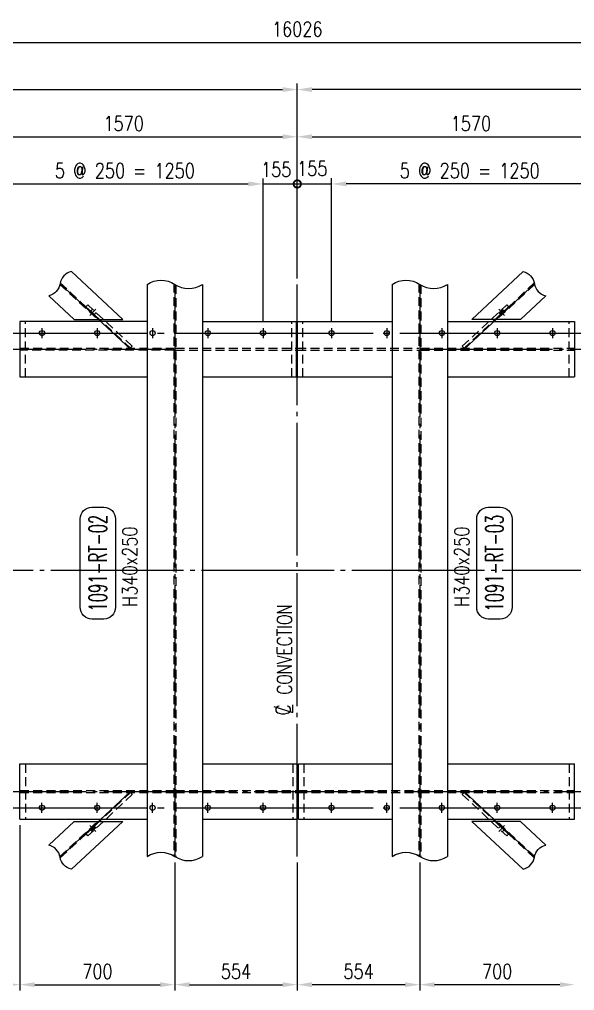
# Model space of a CAD drawing. Header units: millimetres. Extents: x 0 to 232280, y -26939 to 23794.
# Drawn here: x 211846 to 215612, y 6539 to 13125 of the extents above; entities that cross this region are included whole.
import ezdxf
from ezdxf.enums import TextEntityAlignment as Align

# ---------------------------------------------------------------- set-up
doc = ezdxf.new("R2010")
doc.units = ezdxf.units.MM
doc.header["$LTSCALE"] = 30
doc.linetypes.add('JNK-CENTER', pattern=[34, 30, -1.5, 1, -1.5])
doc.linetypes.add('JNK-HIDDEN', pattern=[3, 2, -1])
for name, color, linetype in [('CEN-R', 1, 'JNK-CENTER'), ('CON-G', 3, 'Continuous'), ('CON-W', 7, 'Continuous'), ('CON-Y', 2, 'Continuous'), ('Dim-W', 7, 'Continuous'), ('HID-Y', 2, 'JNK-HIDDEN'), ('STL-OBJT', 7, 'Continuous'), ('TXT-Y', 2, 'Continuous')]:
    doc.layers.add(name, color=color, linetype=linetype)
doc.styles.add('SIMPLEX', font='simplex.shx', dxfattribs={"width": 0.8})
doc.dimstyles.new('DIM40x1.5', dxfattribs={"dimscale": 40, "dimtxt": 2.5, "dimasz": 2.5, "dimexe": 1, "dimexo": 1, "dimgap": 1, "dimtad": 1, "dimdec": 0, "dimlfac": 0.666667, "dimdsep": 46, "dimtxsty": 'SIMPLEX', "dimcen": 2.5, "dimclrd": 7, "dimclre": 7, "dimclrt": 2, "dimadec": 0, "dimazin": 2, "dimtfac": 1, "dimtdec": 0, "dimtmove": 2, "dimatfit": 2, "dimfxl": 1, "dimtfill": 1, "dimtolj": 1, "dimtzin": 0, "dimarcsym": 1})

# ---------------------------------------------------------------- blocks, each defined once
blk = doc.blocks.new('A$C15C745DD')
at = {"layer": 'CEN-R'}
for p, q in [((419.5, 2169), (15812.5, 2169)), ((6961.6, 2192), (6961.6, 2146)), ((7211.6, 2192), (7211.6, 2146)), ((7461.6, 2192), (7461.6, 2146)), ((7711.6, 2192), (7711.6, 2146)), ((7961, 2192), (7961, 2146)), ((8271, 2192), (8271, 2146)), ((8520.4, 2192), (8520.4, 2146)), ((8770.4, 2192), (8770.4, 2146)), ((9020.4, 2192), (9020.4, 2146)), ((9270.4, 2192), (9270.4, 2146)), ((6961.6, 0), (6961.6, 46)), ((7211.6, 0), (7211.6, 46)), ((7461.6, 0), (7461.6, 46)), ((7711.6, 0), (7711.6, 46)), ((7961, 0), (7961, 46)), ((8271, 0), (8271, 46)), ((8520.4, 0), (8520.4, 46)), ((8770.4, 0), (8770.4, 46)), ((9020.4, 0), (9020.4, 46)), ((9270.4, 0), (9270.4, 46)), ((419.5, 23), (15812.5, 23))]:
    blk.add_line(p, q, dxfattribs=at)
at = {"layer": 'CON-G'}
for centre in [(6961.6, 2169), (7211.6, 2169), (7461.6, 2169), (7711.6, 2169), (7961, 2169), (8271, 2169), (8520.4, 2169), (8770.4, 2169), (9020.4, 2169), (9270.4, 2169), (6961.6, 23), (7211.6, 23), (7461.6, 23), (7711.6, 23), (7961, 23), (8271, 23), (8520.4, 23), (8770.4, 23), (9020.4, 23), (9270.4, 23)]:
    blk.add_circle(centre, 11.5, dxfattribs=at)
blk = doc.blocks.new('cl-mark')
at = {"layer": 'CON-Y'}
blk.add_lwpolyline([(0.51, 1.61), (-0.51, -1.62), (0.79, -1.62)], dxfattribs=at)
at = {"style": 'SIMPLEX', "width": 0.8}
blk.add_attdef('EQUIP-NAME', (2.54, -1.45), '', height=2.5, dxfattribs=at)
at = {"layer": 'CON-Y', "style": 'SIMPLEX', "width": 0.8}
blk.add_text('C', height=2.5, dxfattribs=at).set_placement((-0.05, 0.02), align=Align.MIDDLE)
blk = doc.blocks.new('*D2336')
at = {"layer": 'DEFPOINTS', "color": 0, "transparency": 16777216}
for p in [(211624.5, 12009.3), (213498.7, 12009.3), (213498.7, 11032.4)]:
    blk.add_point(p, dxfattribs=at)
at = {"layer": 'Dim-W', "color": 7, "lineweight": -2, "transparency": 16777216}
for p, q in [((211724.5, 12009.3), (213398.7, 12009.3)), ((213498.7, 11072.4), (213498.7, 12049.3))]:
    blk.add_line(p, q, dxfattribs=at)
at = {"layer": 'Dim-W', "color": 7, "transparency": 16777216}
for points in [[(211724.5, 12025.9), (211724.5, 11992.6), (211624.5, 12009.3)], [(213398.7, 12025.9), (213398.7, 11992.6), (213498.7, 12009.3)]]:
    blk.add_solid(points, dxfattribs=at)
at = {"layer": 'Dim-W', "color": 2, "transparency": 16777216, "insert": (212561.6, 12099.3), "char_height": 100, "attachment_point": 5, "style": 'SIMPLEX', "bg_fill": 3, "box_fill_scale": 1.1, "bg_fill_color": 256, "bg_fill_true_color": 13158600, "bg_fill_transparency": 0}
blk.add_mtext('\\A1;5 @ 250 = 1250', dxfattribs=at)
blk = doc.blocks.new('_DotSmall')
at = {"color": 0, "linetype": 'ByBlock', "const_width": 0.5}
blk.add_lwpolyline([(-0.0625, 0, 1), (0.0625, 0, 1)], format="xyb", close=True, dxfattribs=at)
blk = doc.blocks.new('*D2337')
at = {"layer": 'DEFPOINTS', "color": 0, "transparency": 16777216}
for p in [(213498.7, 12009.3), (213731.2, 12009.3), (213731.2, 11327.9)]:
    blk.add_point(p, dxfattribs=at)
at = {"layer": 'Dim-W', "color": 7, "lineweight": -2, "transparency": 16777216}
for p, q in [((213498.7, 12009.3), (213731.2, 12009.3)), ((213731.2, 11367.9), (213731.2, 12049.3))]:
    blk.add_line(p, q, dxfattribs=at)
at = {"layer": 'Dim-W', "color": 2, "transparency": 16777216, "insert": (213588.2, 12107.7), "char_height": 100, "attachment_point": 5, "style": 'SIMPLEX', "bg_fill": 3, "box_fill_scale": 1.1, "bg_fill_color": 256, "bg_fill_true_color": 13158600, "bg_fill_transparency": 0}
blk.add_mtext('\\A1;155', dxfattribs=at)
at = {"layer": 'Dim-W', "color": 7, "lineweight": -2, "transparency": 16777216, "xscale": 100, "yscale": 100, "zscale": 100}
blk.add_blockref('_DotSmall', (213731.2, 12009.3), dxfattribs=at)
blk = doc.blocks.new('_None')
blk = doc.blocks.new('*D2338')
at = {"layer": 'DEFPOINTS', "color": 0, "transparency": 16777216}
for p in [(213731.2, 12009.3), (213963.7, 12009.3), (213963.7, 11032.4)]:
    blk.add_point(p, dxfattribs=at)
at = {"layer": 'Dim-W', "color": 7, "lineweight": -2, "transparency": 16777216}
for p, q in [((213731.2, 12009.3), (213963.7, 12009.3)), ((213963.7, 11072.4), (213963.7, 12049.3))]:
    blk.add_line(p, q, dxfattribs=at)
at = {"layer": 'Dim-W', "color": 2, "transparency": 16777216, "insert": (213832.8, 12114.6), "char_height": 100, "attachment_point": 5, "style": 'SIMPLEX', "bg_fill": 3, "box_fill_scale": 1.1, "bg_fill_color": 256, "bg_fill_true_color": 13158600, "bg_fill_transparency": 0}
blk.add_mtext('\\A1;155', dxfattribs=at)
blk = doc.blocks.new('*D2351')
at = {"layer": 'DEFPOINTS', "color": 0, "transparency": 16777216}
for p in [(213963.7, 12009.3), (215837.8, 12009.3), (213963.7, 11032.4)]:
    blk.add_point(p, dxfattribs=at)
at = {"layer": 'Dim-W', "color": 7, "lineweight": -2, "transparency": 16777216}
for p, q in [((213963.7, 11072.4), (213963.7, 12049.3)), ((215737.8, 12009.3), (214063.7, 12009.3))]:
    blk.add_line(p, q, dxfattribs=at)
at = {"layer": 'Dim-W', "color": 7, "transparency": 16777216}
for points in [[(214063.7, 12025.9), (214063.7, 11992.6), (213963.7, 12009.3)], [(215737.8, 12025.9), (215737.8, 11992.6), (215837.8, 12009.3)]]:
    blk.add_solid(points, dxfattribs=at)
at = {"layer": 'Dim-W', "color": 2, "transparency": 16777216, "insert": (214900.8, 12099.3), "char_height": 100, "attachment_point": 5, "style": 'SIMPLEX', "bg_fill": 3, "box_fill_scale": 1.1, "bg_fill_color": 256, "bg_fill_true_color": 13158600, "bg_fill_transparency": 0}
blk.add_mtext('\\A1;5 @ 250 = 1250', dxfattribs=at)
blk = doc.blocks.new('*D2356')
at = {"layer": 'DEFPOINTS', "color": 0, "transparency": 16777216}
for p in [(213731.2, 12329.3), (216086.2, 12329.3), (216086.2, 11195.9)]:
    blk.add_point(p, dxfattribs=at)
at = {"layer": 'Dim-W', "color": 7, "lineweight": -2, "transparency": 16777216}
for p, q in [((213831.2, 12329.3), (215986.2, 12329.3)), ((216086.2, 11235.9), (216086.2, 12369.3))]:
    blk.add_line(p, q, dxfattribs=at)
at = {"layer": 'Dim-W', "color": 7, "transparency": 16777216}
for points in [[(213831.2, 12345.9), (213831.2, 12312.6), (213731.2, 12329.3)], [(215986.2, 12345.9), (215986.2, 12312.6), (216086.2, 12329.3)]]:
    blk.add_solid(points, dxfattribs=at)
at = {"layer": 'Dim-W', "color": 2, "transparency": 16777216, "insert": (214908.7, 12419.3), "char_height": 100, "attachment_point": 5, "style": 'SIMPLEX', "bg_fill": 3, "box_fill_scale": 1.1, "bg_fill_color": 256, "bg_fill_true_color": 13158600, "bg_fill_transparency": 0}
blk.add_mtext('\\A1;1570', dxfattribs=at)
blk = doc.blocks.new('*D2358')
at = {"layer": 'DEFPOINTS', "color": 0, "transparency": 16777216}
for p in [(211376.2, 12329.3), (213731.2, 12329.3), (213731.2, 11327.9)]:
    blk.add_point(p, dxfattribs=at)
at = {"layer": 'Dim-W', "color": 7, "lineweight": -2, "transparency": 16777216}
for p, q in [((211476.2, 12329.3), (213631.2, 12329.3)), ((213731.2, 11367.9), (213731.2, 12369.3))]:
    blk.add_line(p, q, dxfattribs=at)
at = {"layer": 'Dim-W', "color": 7, "transparency": 16777216}
for points in [[(211476.2, 12345.9), (211476.2, 12312.6), (211376.2, 12329.3)], [(213631.2, 12345.9), (213631.2, 12312.6), (213731.2, 12329.3)]]:
    blk.add_solid(points, dxfattribs=at)
at = {"layer": 'Dim-W', "color": 2, "transparency": 16777216, "insert": (212553.7, 12419.3), "char_height": 100, "attachment_point": 5, "style": 'SIMPLEX', "bg_fill": 3, "box_fill_scale": 1.1, "bg_fill_color": 256, "bg_fill_true_color": 13158600, "bg_fill_transparency": 0}
blk.add_mtext('\\A1;1570', dxfattribs=at)
blk = doc.blocks.new('*D2362')
at = {"layer": 'DEFPOINTS', "color": 0, "transparency": 16777216}
for p in [(213731.2, 12649.3), (201711.7, 11327.9), (213731.2, 11327.9)]:
    blk.add_point(p, dxfattribs=at)
at = {"layer": 'Dim-W', "color": 7, "lineweight": -2, "transparency": 16777216}
for p, q in [((201711.7, 11367.9), (201711.7, 12689.3)), ((201811.7, 12649.3), (213631.2, 12649.3)), ((213731.2, 11367.9), (213731.2, 12689.3))]:
    blk.add_line(p, q, dxfattribs=at)
at = {"layer": 'Dim-W', "color": 7, "transparency": 16777216}
for points in [[(201811.7, 12665.9), (201811.7, 12632.6), (201711.7, 12649.3)], [(213631.2, 12665.9), (213631.2, 12632.6), (213731.2, 12649.3)]]:
    blk.add_solid(points, dxfattribs=at)
at = {"layer": 'Dim-W', "color": 2, "transparency": 16777216, "insert": (207721.4, 12739.3), "char_height": 100, "attachment_point": 5, "style": 'SIMPLEX', "bg_fill": 3, "box_fill_scale": 1.1, "bg_fill_color": 256, "bg_fill_true_color": 13158600, "bg_fill_transparency": 0}
blk.add_mtext('\\A1;8013', dxfattribs=at)
blk = doc.blocks.new('*D2363')
at = {"layer": 'DEFPOINTS', "color": 0, "transparency": 16777216}
for p in [(213731.2, 12649.3), (213731.2, 11327.9), (225750.7, 11327.9)]:
    blk.add_point(p, dxfattribs=at)
at = {"layer": 'Dim-W', "color": 7, "lineweight": -2, "transparency": 16777216}
for p, q in [((213731.2, 11367.9), (213731.2, 12689.3)), ((225650.7, 12649.3), (213831.2, 12649.3)), ((225750.7, 11367.9), (225750.7, 12689.3))]:
    blk.add_line(p, q, dxfattribs=at)
at = {"layer": 'Dim-W', "color": 7, "transparency": 16777216}
for points in [[(213831.2, 12665.9), (213831.2, 12632.6), (213731.2, 12649.3)], [(225650.7, 12665.9), (225650.7, 12632.6), (225750.7, 12649.3)]]:
    blk.add_solid(points, dxfattribs=at)
at = {"layer": 'Dim-W', "color": 2, "transparency": 16777216, "insert": (219740.9, 12739.3), "char_height": 100, "attachment_point": 5, "style": 'SIMPLEX', "bg_fill": 3, "box_fill_scale": 1.1, "bg_fill_color": 256, "bg_fill_true_color": 13158600, "bg_fill_transparency": 0}
blk.add_mtext('\\A1;8013', dxfattribs=at)
blk = doc.blocks.new('*D2364')
at = {"layer": 'DEFPOINTS', "color": 0, "transparency": 16777216}
for p in [(225750.7, 12969.3), (201711.7, 11327.9), (225750.7, 11327.9)]:
    blk.add_point(p, dxfattribs=at)
at = {"layer": 'Dim-W', "color": 7, "lineweight": -2, "transparency": 16777216}
for p, q in [((201711.7, 11367.9), (201711.7, 13009.3)), ((225750.7, 11367.9), (225750.7, 13009.3)), ((201811.7, 12969.3), (225650.7, 12969.3))]:
    blk.add_line(p, q, dxfattribs=at)
at = {"layer": 'Dim-W', "color": 7, "transparency": 16777216}
for points in [[(201811.7, 12985.9), (201811.7, 12952.6), (201711.7, 12969.3)], [(225650.7, 12985.9), (225650.7, 12952.6), (225750.7, 12969.3)]]:
    blk.add_solid(points, dxfattribs=at)
at = {"layer": 'Dim-W', "color": 2, "transparency": 16777216, "insert": (213731.2, 13059.3), "char_height": 100, "attachment_point": 5, "style": 'SIMPLEX', "bg_fill": 3, "box_fill_scale": 1.1, "bg_fill_color": 256, "bg_fill_true_color": 13158600, "bg_fill_transparency": 0}
blk.add_mtext('\\A1;16026', dxfattribs=at)
blk = doc.blocks.new('*D2367')
at = {"layer": 'DEFPOINTS', "color": 0, "transparency": 16777216}
for p in [(212900.2, 7448.9), (211850.2, 6579.5), (212900.2, 6579.5)]:
    blk.add_point(p, dxfattribs=at)
at = {"layer": 'Dim-W', "color": 7, "lineweight": -2, "transparency": 16777216}
for p, q in [((212900.2, 7408.9), (212900.2, 6539.5)), ((211950.2, 6579.5), (212800.2, 6579.5))]:
    blk.add_line(p, q, dxfattribs=at)
at = {"layer": 'Dim-W', "color": 7, "transparency": 16777216}
for points in [[(211950.2, 6596.1), (211950.2, 6562.8), (211850.2, 6579.5)], [(212800.2, 6596.1), (212800.2, 6562.8), (212900.2, 6579.5)]]:
    blk.add_solid(points, dxfattribs=at)
at = {"layer": 'Dim-W', "color": 2, "transparency": 16777216, "insert": (212375.2, 6669.5), "char_height": 100, "attachment_point": 5, "style": 'SIMPLEX', "bg_fill": 3, "box_fill_scale": 1.1, "bg_fill_color": 256, "bg_fill_true_color": 13158600, "bg_fill_transparency": 0}
blk.add_mtext('\\A1;700', dxfattribs=at)
blk = doc.blocks.new('*D2368')
at = {"layer": 'DEFPOINTS', "color": 0, "transparency": 16777216}
for p in [(213731.2, 7448.9), (212900.2, 6579.5), (213731.2, 6579.5)]:
    blk.add_point(p, dxfattribs=at)
at = {"layer": 'Dim-W', "color": 7, "lineweight": -2, "transparency": 16777216}
for p, q in [((213731.2, 7408.9), (213731.2, 6539.5)), ((213000.2, 6579.5), (213631.2, 6579.5))]:
    blk.add_line(p, q, dxfattribs=at)
at = {"layer": 'Dim-W', "color": 7, "transparency": 16777216}
for points in [[(213000.2, 6596.1), (213000.2, 6562.8), (212900.2, 6579.5)], [(213631.2, 6596.1), (213631.2, 6562.8), (213731.2, 6579.5)]]:
    blk.add_solid(points, dxfattribs=at)
at = {"layer": 'Dim-W', "color": 2, "transparency": 16777216, "insert": (213315.7, 6669.5), "char_height": 100, "attachment_point": 5, "style": 'SIMPLEX', "bg_fill": 3, "box_fill_scale": 1.1, "bg_fill_color": 256, "bg_fill_true_color": 13158600, "bg_fill_transparency": 0}
blk.add_mtext('\\A1;554', dxfattribs=at)
blk = doc.blocks.new('*D2370')
at = {"layer": 'DEFPOINTS', "color": 0, "transparency": 16777216}
for p in [(211850.2, 7700.9), (208706.2, 6579.5), (211850.2, 6579.5)]:
    blk.add_point(p, dxfattribs=at)
at = {"layer": 'Dim-W', "color": 7, "lineweight": -2, "transparency": 16777216}
for p, q in [((211850.2, 7660.9), (211850.2, 6539.5)), ((208806.2, 6579.5), (211750.2, 6579.5))]:
    blk.add_line(p, q, dxfattribs=at)
at = {"layer": 'Dim-W', "color": 7, "transparency": 16777216}
for points in [[(208806.2, 6596.1), (208806.2, 6562.8), (208706.2, 6579.5)], [(211750.2, 6596.1), (211750.2, 6562.8), (211850.2, 6579.5)]]:
    blk.add_solid(points, dxfattribs=at)
at = {"layer": 'Dim-W', "color": 2, "transparency": 16777216, "insert": (210278.2, 6669.5), "char_height": 100, "attachment_point": 5, "style": 'SIMPLEX', "bg_fill": 3, "box_fill_scale": 1.1, "bg_fill_color": 256, "bg_fill_true_color": 13158600, "bg_fill_transparency": 0}
blk.add_mtext('\\A1;2096', dxfattribs=at)
blk = doc.blocks.new('*D2373')
at = {"layer": 'DEFPOINTS', "color": 0, "transparency": 16777216}
for p in [(214562.2, 7448.9), (214562.2, 6579.5), (215612.2, 6579.5)]:
    blk.add_point(p, dxfattribs=at)
at = {"layer": 'Dim-W', "color": 7, "lineweight": -2, "transparency": 16777216}
for p, q in [((214562.2, 7408.9), (214562.2, 6539.5)), ((215512.2, 6579.5), (214662.2, 6579.5))]:
    blk.add_line(p, q, dxfattribs=at)
at = {"layer": 'Dim-W', "color": 7, "transparency": 16777216}
for points in [[(214662.2, 6596.1), (214662.2, 6562.8), (214562.2, 6579.5)], [(215512.2, 6596.1), (215512.2, 6562.8), (215612.2, 6579.5)]]:
    blk.add_solid(points, dxfattribs=at)
at = {"layer": 'Dim-W', "color": 2, "transparency": 16777216, "insert": (215087.2, 6669.5), "char_height": 100, "attachment_point": 5, "style": 'SIMPLEX', "bg_fill": 3, "box_fill_scale": 1.1, "bg_fill_color": 256, "bg_fill_true_color": 13158600, "bg_fill_transparency": 0}
blk.add_mtext('\\A1;700', dxfattribs=at)
blk = doc.blocks.new('*D2374')
at = {"layer": 'DEFPOINTS', "color": 0, "transparency": 16777216}
for p in [(213731.2, 7448.9), (213731.2, 6579.5), (214562.2, 6579.5)]:
    blk.add_point(p, dxfattribs=at)
at = {"layer": 'Dim-W', "color": 7, "lineweight": -2, "transparency": 16777216}
for p, q in [((213731.2, 7408.9), (213731.2, 6539.5)), ((214462.2, 6579.5), (213831.2, 6579.5))]:
    blk.add_line(p, q, dxfattribs=at)
at = {"layer": 'Dim-W', "color": 7, "transparency": 16777216}
for points in [[(213831.2, 6596.1), (213831.2, 6562.8), (213731.2, 6579.5)], [(214462.2, 6596.1), (214462.2, 6562.8), (214562.2, 6579.5)]]:
    blk.add_solid(points, dxfattribs=at)
at = {"layer": 'Dim-W', "color": 2, "transparency": 16777216, "insert": (214146.7, 6669.5), "char_height": 100, "attachment_point": 5, "style": 'SIMPLEX', "bg_fill": 3, "box_fill_scale": 1.1, "bg_fill_color": 256, "bg_fill_true_color": 13158600, "bg_fill_transparency": 0}
blk.add_mtext('\\A1;554', dxfattribs=at)
blk = doc.blocks.new('DUCT-TAG')
at = {"layer": 'CON-G'}
blk.add_lwpolyline([(-9.49, -1), (-9.49, 1, -0.414214), (-7.49, 3), (7.49, 3, -0.414214), (9.49, 1), (9.49, -1, -0.414214), (7.49, -3), (-7.49, -3, -0.414214)], format="xyb", close=True, dxfattribs=at)
at = {"layer": 'CON-G', "style": 'SIMPLEX', "width": 1.246304}
blk.add_attdef('NAME', text='', height=3, dxfattribs=at).set_placement((-8.19, -1.5), (8.19, -1.5), align=Align.FIT)
at = {"layer": 'CON-Y', "style": 'SIMPLEX'}
blk.add_attdef('ELEVATION', text='', height=2, dxfattribs=at).set_placement((0, -6.02), align=Align.CENTER)

msp = doc.modelspace()

# ---------------------------------------------------------------- linework, layer by layer
at = {"layer": 'CEN-R'}
for p, q in [((212122.32, 11332.72), (212600.19, 10888.41)), ((212900.19, 11327.88), (212900.19, 7448.93)), ((213731.19, 7448.93), (213731.19, 11327.88)), ((214562.19, 11327.88), (214562.19, 7448.93)), ((215340.06, 11332.72), (214862.19, 10888.41)), ((212325.18, 11117.48), (212363.99, 11159.23)), ((215137.2, 11117.48), (215098.39, 11159.23)), ((201198.39, 10888.41), (212900.19, 10888.41)), ((214562.19, 10888.41), (226220.42, 10888.41)), ((226220.42, 9388.41), (201173.29, 9388.41)), ((201198.39, 7888.41), (226220.42, 7888.41)), ((212122.32, 7444.09), (212600.19, 7888.41)), ((215340.06, 7444.09), (214862.19, 7888.41)), ((212325.18, 7659.33), (212363.99, 7617.59)), ((215137.2, 7659.33), (215098.39, 7617.59))]:
    msp.add_line(p, q, dxfattribs=at)
at = {"layer": 'CON-G'}
for p, q in [((212198.92, 11415.11), (212547.61, 11090.91)), ((215263.45, 11415.11), (214914.76, 11090.91)), ((212712.69, 11327.88), (212712.69, 7448.93)), ((213087.69, 11327.88), (213087.69, 7448.93)), ((214374.69, 11327.88), (214374.69, 7448.93)), ((214749.69, 11327.88), (214749.69, 7448.93)), ((212045.71, 11250.33), (212217.18, 11090.91)), ((215416.66, 11250.33), (215245.2, 11090.91)), ((212712.69, 11075.91), (211850.19, 11075.91)), ((211850.19, 11075.91), (211850.19, 10700.91)), ((212217.18, 11090.91), (212547.61, 11090.91)), ((213087.69, 11075.91), (213723.69, 11075.91)), ((213723.69, 11075.91), (213723.69, 10700.91)), ((213731.19, 11075.91), (214374.69, 11075.91)), ((213731.19, 11075.91), (213731.19, 10700.91)), ((214749.69, 11075.91), (215612.19, 11075.91)), ((215245.2, 11090.91), (214914.76, 11090.91)), ((215612.19, 11075.91), (215612.19, 10700.91)), ((211850.19, 10700.91), (212712.69, 10700.91)), ((213087.69, 10700.91), (213723.69, 10700.91)), ((213731.19, 10700.91), (214374.69, 10700.91)), ((214749.69, 10700.91), (215612.19, 10700.91)), ((211850.19, 8075.91), (212712.69, 8075.91)), ((211850.19, 7700.91), (211850.19, 8075.91)), ((213087.69, 8075.91), (213731.19, 8075.91)), ((213731.19, 7700.91), (213731.19, 8075.91)), ((213738.69, 8075.91), (214374.69, 8075.91)), ((213738.69, 7700.91), (213738.69, 8075.91)), ((214749.69, 8075.91), (215612.19, 8075.91)), ((215612.19, 7700.91), (215612.19, 8075.91)), ((211850.19, 7700.91), (212712.69, 7700.91)), ((212045.71, 7526.48), (212217.18, 7685.91)), ((212198.92, 7361.7), (212547.61, 7685.91)), ((212217.18, 7685.91), (212547.61, 7685.91)), ((213087.69, 7700.91), (213731.19, 7700.91)), ((213738.69, 7700.91), (214374.69, 7700.91)), ((214749.69, 7700.91), (215612.19, 7700.91)), ((215245.2, 7685.91), (214914.76, 7685.91)), ((215263.45, 7361.7), (214914.76, 7685.91)), ((215416.66, 7526.48), (215245.2, 7685.91))]:
    msp.add_line(p, q, dxfattribs=at)
at = {"layer": 'CON-W'}
for points in [[(212198.92, 11415.11, 0.2992863), (212122.32, 11332.72, -0.2992863), (212045.71, 11250.33)], [(215263.45, 11415.11, -0.2992863), (215340.06, 11332.72, 0.2992863), (215416.66, 11250.33)], [(212712.69, 11327.88, -0.2992863), (212900.19, 11327.88, 0.2992863), (213087.69, 11327.88)], [(214374.69, 11327.88, -0.2992863), (214562.19, 11327.88, 0.2992863), (214749.69, 11327.88)], [(212198.92, 7361.7, -0.2992863), (212122.32, 7444.09, 0.2992863), (212045.71, 7526.48)], [(215263.45, 7361.7, 0.2992863), (215340.06, 7444.09, -0.2992863), (215416.66, 7526.48)], [(212712.69, 7448.93, -0.2992863), (212900.19, 7448.93, 0.2992863), (213087.69, 7448.93)], [(214374.69, 7448.93, -0.2992863), (214562.19, 7448.93, 0.2992863), (214749.69, 7448.93)]]:
    msp.add_lwpolyline(points, format="xyb", dxfattribs=at)
for points in [[(212335.39, 11128.47), (212353.77, 11148.24)], [(215126.99, 7648.35), (215108.6, 7628.57)]]:
    msp.add_lwpolyline(points, dxfattribs=at)
at = {"layer": 'CON-W', "const_width": 34.5}
for points in [[(215126.99, 11128.47), (215108.6, 11148.24)], [(212335.39, 7648.35), (212353.77, 7628.57)]]:
    msp.add_lwpolyline(points, dxfattribs=at)
at = {"layer": 'HID-Y'}
for p, q in [((212120.92, 11327.88), (212375.79, 11090.91)), ((212123.33, 11337.92), (212389, 11090.91)), ((212893.44, 11332.1), (212893.44, 7453.15)), ((214555.44, 11332.1), (214555.44, 7453.15)), ((215339.04, 11337.92), (215073.37, 11090.91)), ((215341.08, 11327.52), (215086.59, 11090.91)), ((212906.94, 11323.66), (212906.94, 7444.72)), ((214568.94, 11323.66), (214568.94, 7444.72)), ((212322.76, 11140.21), (212341.14, 11159.99)), ((212348.02, 11116.72), (212366.41, 11136.49)), ((215114.35, 11116.72), (215095.97, 11136.49)), ((215139.62, 11140.21), (215121.23, 11159.99)), ((211887.69, 10700.91), (211887.69, 11075.91)), ((213693.69, 10700.91), (213693.69, 11075.91)), ((213768.69, 10700.91), (213768.69, 11075.91)), ((215574.69, 10700.91), (215574.69, 11075.91)), ((211850.19, 10895.16), (212893.44, 10895.16)), ((212893.44, 10881.66), (211850.19, 10881.66)), ((212906.94, 10895.16), (213723.69, 10895.16)), ((212906.94, 10881.66), (213723.69, 10881.66)), ((213731.19, 10895.16), (214555.44, 10895.16)), ((213731.19, 10881.66), (214555.44, 10881.66)), ((214568.94, 10895.16), (215612.19, 10895.16)), ((214568.94, 10881.66), (215612.19, 10881.66)), ((211887.69, 8075.91), (211887.69, 7700.91)), ((213701.19, 8075.91), (213701.19, 7700.91)), ((213776.19, 8075.91), (213776.19, 7700.91)), ((215574.69, 8075.91), (215574.69, 7700.91)), ((211850.19, 7895.16), (212893.44, 7895.16)), ((211850.19, 7881.66), (212893.44, 7881.66)), ((212906.94, 7895.16), (213731.19, 7895.16)), ((212906.94, 7881.66), (213731.19, 7881.66)), ((213738.69, 7895.16), (214555.44, 7895.16)), ((213738.69, 7881.66), (214555.44, 7881.66)), ((214568.94, 7895.16), (215612.19, 7895.16)), ((214568.94, 7881.66), (215612.19, 7881.66)), ((212120.92, 7448.93), (212375.79, 7685.91)), ((212123.33, 7438.89), (212389, 7685.91)), ((212348.02, 7660.09), (212366.41, 7640.32)), ((215339.04, 7438.89), (215073.37, 7685.91)), ((215341.46, 7448.93), (215086.59, 7685.91)), ((215114.35, 7660.09), (215095.97, 7640.32)), ((212322.76, 7636.6), (212341.14, 7616.83)), ((215139.62, 7636.6), (215121.23, 7616.83))]:
    msp.add_line(p, q, dxfattribs=at)
for points in [[(212611.79, 10908.34), (212309.83, 11189.1), (212297.58, 11175.91), (212599.54, 10895.16)], [(214850.58, 10908.34), (215152.54, 11189.1), (215164.8, 11175.91), (214862.84, 10895.16)], [(212611.79, 7868.47), (212309.83, 7587.72), (212297.58, 7600.9), (212599.54, 7881.66)], [(214850.58, 7868.47), (215152.54, 7587.72), (215164.8, 7600.9), (214862.84, 7881.66)]]:
    msp.add_lwpolyline(points, close=True, dxfattribs=at)

# ---------------------------------------------------------------- block references
at = {"layer": 'CON-G', "xscale": 1.5, "yscale": 1.5, "zscale": 1.5}
msp.add_blockref('A$C15C745DD', (201557.19, 7744.42), dxfattribs=at)
at = {"layer": 'STL-OBJT'}
ref = msp.add_blockref('DUCT-TAG', (212378.31, 9437.92), dxfattribs=dict(at, xscale=40, yscale=40, zscale=40, rotation=90))
ref.add_attrib('NAME', '1091-RT-02', dxfattribs={"layer": 'CON-G', "height": 120, "rotation": 90, "style": 'SIMPLEX', "width": 0.58203}).set_placement((212438.31, 9110.32), (212438.31, 9765.52), align=Align.FIT)
ref = msp.add_blockref('DUCT-TAG', (215068.48, 9437.92), dxfattribs=dict(at, xscale=40, yscale=40, zscale=40, rotation=90))
ref.add_attrib('NAME', '1091-RT-03', dxfattribs={"layer": 'CON-G', "height": 120, "rotation": 90, "style": 'SIMPLEX', "width": 0.58203}).set_placement((215128.48, 9110.32), (215128.48, 9765.52), align=Align.FIT)
at = {"layer": 'TXT-Y'}
ref = msp.add_blockref('cl-mark', (213636.37, 8444.54), dxfattribs=dict(at, xscale=40, yscale=40, zscale=40, rotation=90))
ref.add_attrib('EQUIP-NAME', 'CONVECTION', (213694.44, 8546.2), dxfattribs={"layer": '0', "height": 100, "rotation": 90, "style": 'SIMPLEX', "width": 0.75})

# ---------------------------------------------------------------- texts
at = {"layer": 'CON-Y', "style": 'SIMPLEX', "width": 0.8}
for p in [(212645.65, 9141.1), (214896.55, 9141.1)]:
    msp.add_text('H340x250', height=100, rotation=90, dxfattribs=at).set_placement(p)

# ---------------------------------------------------------------- next in the draw order: dimensions: what is measured, and where the dimension line sits
at = {"layer": 'Dim-W'}
dim = msp.add_linear_dim(base=(213498.69, 12009.28), p1=(211624.53, 12009.28), p2=(213498.69, 11032.4), text='5 @ 250 = 1250', dimstyle='DIM40x1.5', dxfattribs=at)
dim.commit()
dim.dimension.update_dxf_attribs({"geometry": '*D2336', "text_midpoint": (212561.61, 12099.28)})
dim = msp.add_linear_dim(base=(212900.19, 6579.46), p1=(211850.19, 6579.46), p2=(212900.19, 7448.93), dimstyle='DIM40x1.5', dxfattribs=at)
dim.commit()
dim.dimension.update_dxf_attribs({"geometry": '*D2367', "text_midpoint": (212375.19, 6669.46)})
dim = msp.add_linear_dim(base=(214562.19, 6579.46), p1=(215612.19, 6579.46), p2=(214562.19, 7448.93), angle=180, dimstyle='DIM40x1.5', dxfattribs=at)
dim.commit()
dim.dimension.update_dxf_attribs({"geometry": '*D2373', "text_midpoint": (215087.19, 6669.46)})

# ---------------------------------------------------------------- next in the draw order: dimensions: what is measured, and where the dimension line sits
dim = msp.add_linear_dim(base=(213731.19, 12009.28), p1=(213498.69, 12009.28), p2=(213731.19, 11327.88), dimstyle='DIM40x1.5', override={"dimblk1": 'None', "dimblk2": 'DotSmall', "dimsah": 1}, dxfattribs=at)
dim.commit()
dim.dimension.update_dxf_attribs({"geometry": '*D2337', "text_midpoint": (213588.2, 12107.69), "dimtype": 160})
for base, p1, p2, picture, middle in [((211850.19, 6579.46), (208706.19, 6579.46), (211850.19, 7700.91), '*D2370', (210278.19, 6669.46)), ((213731.19, 6579.46), (212900.19, 6579.46), (213731.19, 7448.93), '*D2368', (213315.69, 6669.46))]:
    dim = msp.add_linear_dim(base=base, p1=p1, p2=p2, dimstyle='DIM40x1.5', dxfattribs=at)
    dim.commit()
    dim.dimension.update_dxf_attribs({"geometry": picture, "text_midpoint": middle})

# ---------------------------------------------------------------- next in the draw order: dimensions: what is measured, and where the dimension line sits
dim = msp.add_linear_dim(base=(213963.69, 12009.28), p1=(213731.19, 12009.28), p2=(213963.69, 11032.4), dimstyle='DIM40x1.5', override={"dimblk1": 'None', "dimblk2": 'None', "dimsah": 1}, dxfattribs=at)
dim.commit()
dim.dimension.update_dxf_attribs({"geometry": '*D2338', "text_midpoint": (213832.79, 12114.64), "dimtype": 160})
dim = msp.add_linear_dim(base=(213731.19, 6579.46), p1=(214562.19, 6579.46), p2=(213731.19, 7448.93), angle=180, dimstyle='DIM40x1.5', dxfattribs=at)
dim.commit()
dim.dimension.update_dxf_attribs({"geometry": '*D2374', "text_midpoint": (214146.69, 6669.46)})

# ---------------------------------------------------------------- next in the draw order: dimensions: what is measured, and where the dimension line sits
dim = msp.add_linear_dim(base=(213963.69, 12009.28), p1=(215837.84, 12009.28), p2=(213963.69, 11032.4), angle=180, text='5 @ 250 = 1250', dimstyle='DIM40x1.5', dxfattribs=at)
dim.commit()
dim.dimension.update_dxf_attribs({"geometry": '*D2351', "text_midpoint": (214900.77, 12099.28)})

# ---------------------------------------------------------------- next in the draw order: dimensions: what is measured, and where the dimension line sits
dim = msp.add_linear_dim(base=(216086.19, 12329.28), p1=(213731.19, 12329.28), p2=(216086.19, 11195.91), dimstyle='DIM40x1.5', dxfattribs=at)
dim.commit()
dim.dimension.update_dxf_attribs({"geometry": '*D2356', "text_midpoint": (214908.69, 12419.28)})

# ---------------------------------------------------------------- next in the draw order: dimensions: what is measured, and where the dimension line sits
dim = msp.add_linear_dim(base=(213731.19, 12329.28), p1=(211376.19, 12329.28), p2=(213731.19, 11327.88), dimstyle='DIM40x1.5', dxfattribs=at)
dim.commit()
dim.dimension.update_dxf_attribs({"geometry": '*D2358', "text_midpoint": (212553.69, 12419.28)})

# ---------------------------------------------------------------- next in the draw order: dimensions: what is measured, and where the dimension line sits
dim = msp.add_linear_dim(base=(213731.19, 12649.28), p1=(201711.69, 11327.88), p2=(213731.19, 11327.88), dimstyle='DIM40x1.5', override={"dimtmove": 0}, dxfattribs=at)
dim.commit()
dim.dimension.update_dxf_attribs({"geometry": '*D2362', "text_midpoint": (207721.44, 12649.28), "dimtype": 160})

# ---------------------------------------------------------------- next in the draw order: dimensions: what is measured, and where the dimension line sits
dim = msp.add_linear_dim(base=(213731.19, 12649.28), p1=(225750.69, 11327.88), p2=(213731.19, 11327.88), angle=180, dimstyle='DIM40x1.5', override={"dimtmove": 0}, dxfattribs=at)
dim.commit()
dim.dimension.update_dxf_attribs({"geometry": '*D2363', "text_midpoint": (219740.94, 12649.28), "dimtype": 160})

# ---------------------------------------------------------------- next in the draw order: dimensions: what is measured, and where the dimension line sits
dim = msp.add_linear_dim(base=(225750.69, 12969.28), p1=(201711.69, 11327.88), p2=(225750.69, 11327.88), dimstyle='DIM40x1.5', override={"dimtmove": 0}, dxfattribs=at)
dim.commit()
dim.dimension.update_dxf_attribs({"geometry": '*D2364', "text_midpoint": (213731.19, 12969.28), "dimtype": 160})

doc.saveas('drawing.dxf')
